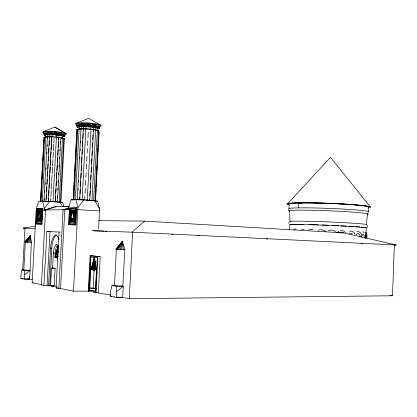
<?xml version="1.0" encoding="UTF-8"?>
<svg xmlns="http://www.w3.org/2000/svg" width="417" height="417" viewBox="0 0 417 417"><rect width="100%" height="100%" fill="white"/><g stroke="black" fill="none" stroke-linecap="round" stroke-linejoin="round"><path stroke-width="0.63" d="M365.688 238.19L365.714 237.148A3.836 0.422 -87.9 0 0 365.704 236.22M121.092 297.107L129.275 298.713L392.501 295.773L394.393 244.904M366.017 232.967L366.22 227.776A38.291 0.943 2.4 0 0 365.12 227.484M289.622 229.725L289.836 224.627M298.551 207.854L298.76 202.985M98.349 292.645L100.205 256.57L90.124 255.704L88.284 291.129L110.969 295.121M114.811 285.4A5.671 0.386 2 0 0 116.515 285.874A5.671 0.386 2 0 0 122.801 286.145L123.239 286.224L122.676 297.42L116.442 297.483L110.474 296.289L110.771 290.461L112.011 285.364L114.607 285.285M114.534 285.489L116.369 249.277L116.64 249.262M116.442 297.483L116.744 291.566L116.015 286.052L112.011 285.364M122.801 286.145L124.839 249.752L122.431 241.412L115.916 249.262L116.974 249.361M129.275 298.713L132.59 232.217M68.331 209.704L68.43 207.812L71.192 199.722L83.874 199.8L97.51 201.098L99.621 209.042L98.574 229.053M68.555 224.68L69.436 208.062L76.275 207.901L76.811 207.937L75.92 224.867L68.555 224.68L75.92 224.867M69.008 223.694L69.785 209.042L76.259 208.948L75.805 208.922L75.024 223.814L75.477 223.84L69.008 223.694L69.457 223.72L70.233 209.073M69.54 223.726L70.311 209.079L69.785 209.042M70.254 218.002L69.853 222.496L70.499 210.272L75.685 210.199L75.618 211.44M70.426 214.786L70.661 210.283L75.685 210.199M70.681 216.069L70.165 221.547L70.713 211.21L75.076 211.153L74.523 221.615L70.165 221.547L70.833 211.216M70.781 214.223L70.786 211.758L74.69 211.716L74.2 221.041L70.301 220.984M73.246 199.852L73.642 199.837L73.246 199.852L76.947 129.796L77.348 129.703M78.333 129.369L77.009 129.447L73.293 199.743L74.283 199.743M74.002 199.92L77.739 129.161L79.392 129.134M75.727 199.707L75.368 199.649L79.094 128.952L82.858 128.858M74.398 221.604L74.951 211.148L74.57 211.706L74.075 221.031L74.523 221.615M79.094 128.952C79.819 128.832 78.928 125.178 81.456 126.539M75.519 210.189L74.867 222.584L75.456 214.536M75.383 224.836L76.275 207.901M77.291 199.686L80.987 128.843M81.388 128.999L81.367 126.434L83.536 126.476M78.13 189.996L78.198 188.698M78.537 182.208L78.61 180.91M79.803 158.199L79.871 156.901M80.21 150.412L80.283 149.114M80.622 142.624L80.69 141.327M75.957 199.503L77.953 207.583L73.486 291.191L88.894 291.123M79.85 197.178L79.715 199.779L83.28 128.837L85.073 128.853M80.022 193.931L80.257 189.381M80.429 186.128L80.705 180.931M80.841 178.33L81.112 173.133M81.247 170.532L81.523 165.335M81.659 162.734L81.93 157.537M82.102 154.285L82.342 149.739M82.514 146.487L82.785 141.29M82.92 138.689L83.197 133.492M83.332 130.891L83.4 129.593M83.483 128.947L83.582 126.429L85.944 126.523M80.559 199.738L82.139 199.868L85.819 128.942L86.564 128.895M85.996 127.143L85.897 128.994L86.298 128.905M88.618 124.219C89.264 122.483 92.678 124.746 88.644 123.745M84.714 199.998L84.917 196.094M85.058 193.493L85.329 188.296M85.495 185.044L85.735 180.493M85.907 177.246L86.142 172.695M86.345 168.796L86.585 164.246M86.757 160.993L86.991 156.443M87.163 153.195L87.398 148.645M87.57 145.392L87.81 140.842M87.977 137.589L88.248 132.392M91.104 129.348L90.817 129.416L91.01 126.867L87.867 126.825M87.268 200.155L91.015 129.343L90.327 129.187M92.527 124.683L92.553 124.209L94.414 124.469M89.613 200.327L89.681 199.029M89.853 195.792L90.088 191.257M90.291 187.369L90.489 183.48M90.692 179.591L90.932 175.057M91.099 171.814L91.333 167.28M91.537 163.391L91.771 158.856M91.943 155.619L92.178 151.084M92.381 147.196L92.584 143.307M92.782 139.419L93.022 134.884M93.189 131.642L93.424 127.195L90.843 126.992M89.473 200.332L89.759 200.322L93.491 129.624L91.203 129.369M95.342 130.031L95.524 127.534L92.449 127.289M91.954 200.499L95.67 129.974L94.534 129.755M90.557 256.914L97.307 257.633L95.566 291.374L88.837 290.065L90.557 256.914L90.916 256.924L89.202 290.065L95.936 291.374M97.072 130.365L97.171 127.868L94.852 127.633M93.559 200.686L97.406 130.359L95.566 130.083M94.821 258.53L94.654 261.084L94.956 261.12L96.056 269.742L96.52 269.82L95.529 289.096L89.817 288.017L90.797 269.028L93.246 269.116L93.226 269.507L94.659 269.627L94.357 269.585L94.331 270.044L93.387 269.997L93.512 266.817L94.117 266.901L94.273 263.914L92.673 263.852L92.22 266.797L95.712 266.958L95.639 268.454L91.542 268.209L91.495 269.111L95.326 269.241M94.946 200.832L98.574 130.756L97.343 130.516L97.687 130.516M91.839 268.251L91.917 266.76L93.168 266.849L93.325 263.862L95.524 264.003L95.451 265.493L94.841 265.421L94.685 268.402L95.978 268.423M95.373 201.077L95.608 196.527M95.707 194.572L96.014 188.719M96.113 186.769L96.416 180.915M96.551 178.314L96.853 172.461M96.953 170.506L97.26 164.652M97.359 162.703L97.661 156.849M97.797 154.248L98.099 148.395M98.198 146.44L98.506 140.586M98.605 138.637L98.944 132.132M95.493 200.973L99.11 131.141L98.224 130.902M92.141 269.121L92.188 268.22L91.542 268.209M92.564 266.771L92.438 269.163L91.959 269.095M95.264 262.533L93.054 262.397L92.975 263.888L92.673 263.852M92.298 265.306L93.893 265.368L93.736 268.35L93.132 268.267L93.064 269.564L92.788 269.132M95.034 261L93.434 260.938L93.356 262.434L93.054 262.397M94.768 259.525L93.815 259.478L93.736 260.974L93.434 260.938M94.195 265.405L93.549 265.394L93.705 262.408L94.956 262.496M93.929 263.94L94.08 260.953L94.69 261.021M95.071 259.562L94.122 259.51L94.378 258.045M93.689 270.039L93.731 269.179L95.931 269.325L95.019 269.2L94.998 269.596L94.357 269.585M93.851 269.955L93.804 270.831L94.628 270.868L94.68 269.231M94.477 258.55L94.424 259.546L94.727 259.582M94.013 269.617L94.08 268.319L94.685 268.402M94.31 262.481L94.466 259.494M93.987 270.857L94.054 269.544M95.717 288.491L93.163 288.011L94.044 270.972M95.79 265.467L94.497 265.447L94.654 262.46M94.336 269.262L94.461 266.87L95.712 266.958M94.508 269.705L94.628 270.868M95.185 262.658L94.878 262.621L94.956 261.12M95.008 261.501L94.878 263.987L94.273 263.914M95.274 261.6L95.488 268.757L96.103 268.84M94.982 269.273L95.029 268.371M95.066 266.948L95.222 263.966M95.41 266.922L95.285 269.314L94.378 269.189M95.795 268.798L95.874 267.292L95.566 267.25M96.035 289.424L96.103 288.126M96.473 280.995L96.541 279.698M96.874 273.208L96.937 271.91M97.307 264.779L97.375 263.481M96.019 292.656L97.88 256.507L90.124 255.704M29.56 276.012L29.393 279.103A4.514 0.276 1.6 0 1 23.581 278.775M24.202 269.893L21.908 269.908L21.1 273.891L20.85 278.41L24.436 279.124L29.654 279.155L31.411 242.246M36.258 210.304L36.352 208.583L38.687 201.229L49.764 201.317L62.805 202.474L63.801 206.691M35.914 223.929L36.738 208.823L42.378 208.693L42.878 208.724L42.044 224.085L35.914 223.929L42.044 224.085M37.019 209.715L37.509 209.746L36.785 223.059L36.295 223.032L37.019 209.715L42.482 209.647M36.712 223.053L37.436 209.741M37.311 219.483L37.024 221.943L37.634 210.835L41.924 210.773L37.634 210.835M37.483 216.397L37.785 210.846M41.398 211.643L37.791 211.685L37.275 221.078L40.882 221.135L41.398 211.643L37.905 211.69L37.389 221.083M37.739 216.058L37.379 220.567L40.605 220.614L41.069 212.149L37.832 212.18L37.905 211.69M37.843 214.124L37.832 212.18M40.532 201.249L44.014 137.271L44.869 137.193M40.59 201.343L42.727 162.046M42.8 160.759L43.149 154.316M43.217 153.023L43.571 146.581M43.639 145.293L43.988 138.851M41.095 201.197L44.583 137.031L45.761 136.995M40.767 221.13L41.283 211.633L40.949 212.144L40.491 220.609L40.882 221.135M41.773 210.762L41.314 222.021L37.024 221.943M42.294 201.182L45.74 136.859L47.173 136.849M41.544 224.059L42.378 208.693M41.924 219.941L41.997 218.654M42.31 212.863L42.414 210.934M43.952 201.208L47.402 136.776L48.205 136.745M47.689 136.865L47.804 134.545L51.213 134.832M44.348 199.946L44.416 198.648M44.77 192.148L44.838 190.845M45.192 184.35L45.26 183.047M46 169.401L46.073 168.103M46.85 153.805L46.918 152.502M47.272 146.002L47.34 144.704M47.694 138.204L47.762 136.906L47.402 136.776M42.628 201.046L44.228 208.396L44.134 210.158L54.575 206.827L56.477 206.775M45.964 201.255L49.456 136.776L51.588 136.87M46.24 199.357L46.485 194.848M46.657 191.627L46.902 187.118M47.079 183.897L47.324 179.383M47.496 176.167L47.741 171.653M47.913 168.432L48.158 163.923M48.336 160.701L48.575 156.193M48.753 152.971L48.998 148.462M49.17 145.241L49.414 140.732M49.67 136.87L49.785 134.545L52.13 134.759M48.497 198.148L48.32 201.375L51.76 136.87L53.287 136.885M48.633 195.573L48.914 190.413M49.018 188.479L49.331 182.677M49.472 180.102L49.748 174.947M49.852 173.013L50.165 167.212M50.306 164.632L50.587 159.476M50.692 157.543L51.004 151.741M51.109 149.807L51.421 144.006M51.526 142.072L51.698 138.845M51.922 136.395L52.01 134.712M56.597 286.14L43.947 285.457L46.86 231.487L59.694 232.066M50.639 201.5L50.848 198.268M50.921 196.98L51.265 190.533M51.338 189.245L51.682 182.802M51.755 181.515L52.099 175.067M52.172 173.78L52.516 167.337M52.589 166.044L52.933 159.602M53.006 158.314L53.35 151.871M53.423 150.579L53.767 144.136M53.84 142.849L54.08 138.34M54.419 132.554C54.877 131.042 58.234 132.945 54.476 132.153M47.079 285.463L49.983 231.628L46.86 231.487M56.415 137.292L56.535 135.051M52.995 201.64L56.415 137.219M48.57 285.765L50.598 248.079A13.912 5.411 -87.3 0 1 55.232 235.089L56.467 235.157A13.85 5.364 -87.3 0 1 59.037 240.015M49.79 285.765L51.812 248.115A13.897 5.421 -87.3 0 1 56.451 235.141M58.057 132.95C59.673 131.496 60.606 133.633 58.078 132.517M58.583 136.437L58.755 135.212L56.003 135.098M50.587 285.932L51.546 268.068L55.117 268.261L54.158 286.14M55.268 201.135L55.544 195.943M55.685 193.347L55.93 188.807M56.102 185.56L56.347 181.02M56.488 178.419L56.801 172.581M56.905 170.631L57.181 165.44M57.322 162.844L57.603 157.652M57.739 155.056L58.02 149.865M58.161 147.269L58.437 142.077M58.578 139.481L58.682 137.532L59.402 137.516M56.571 201.838L55.232 201.786L58.839 137.469L58.099 137.329M52.573 268.225L53.386 253.02A9.492 3.706 -87.5 0 1 56.576 244.185L56.603 244.185A9.44 3.664 -87.5 0 1 58.609 248.793M57.322 198.059L57.426 196.12M57.739 190.293L57.843 188.348M58.156 182.521L58.26 180.582M58.573 174.754L58.677 172.81M59.021 166.336L59.094 165.043M59.438 158.564L59.506 157.272M59.855 150.798L59.923 149.505M60.272 143.026L60.34 141.733M56.863 201.859L57.463 201.932L60.898 137.772L59.516 137.558M57.447 245.118A9.476 3.717 -87.5 0 0 55.19 253.067L54.945 257.581L57.786 257.706L57.4 257.659L57.358 258.483L57.744 258.53M55.18 257.607L55.242 256.445L58.234 256.591L56.373 256.476L56.311 257.633M58.338 254.683L55.727 254.578L55.623 256.491L55.242 256.445M62.566 138.209C61.419 138.559 63.452 134.639 60.679 135.619M57.734 252.785L56.212 252.712L56.107 254.625L55.727 254.578M59.146 202.089L62.571 138.1L61.132 137.876M56.696 257.68L56.858 254.61L57.629 254.698L57.833 250.872L58.218 250.909L56.696 250.836L56.597 252.754L56.212 252.712M58.708 249.032L57.186 248.959L57.082 250.878L56.696 250.836M57.139 256.564L57.348 252.744L58.119 252.822L58.187 251.55M58.813 247.119L57.676 247.078L57.572 248.996L57.186 248.959M59.74 202.162L60.329 202.235L63.738 138.439L61.977 138.183L62.571 138.1M58.13 245.842L58.062 247.114L57.676 247.078M73.486 291.191L60.564 288.533L56.092 287.97L59.084 232.034M60.934 202.448L64.338 138.762L63.139 138.548L63.738 138.439M58.818 288.533L63.092 209.657L68.555 207.89M60.564 288.533L64.823 209.767L68.451 208.594M22.69 269.992L24.994 228.198M29.868 270.445L23.8 270.06L25.348 241.938L30.186 235.824L31.536 242.256L30.259 242.199M24.436 279.124L24.686 274.553L24.316 270.32L21.908 269.908M41.903 284.691L32.135 282.684L36.143 210.304L42.127 210.194M68.899 206.269L56.107 206.629L45.562 209.991L41.445 284.941L43.947 285.457M367.559 213.572L366.34 224.627A38.286 1.105 2.4 0 0 346.61 222.814A38.286 1.105 2.4 0 0 306.98 221.224M368.92 213.207L368.936 212.769M365.944 235.741L366.329 233.645L365.949 234.125M57.968 245.947L54.945 257.581L57.708 257.643M94.247 257.831L91.495 269.111M288.46 209.516L288.387 210.152M362.373 235.579L362.67 234.682M25.755 241.923L24.989 241.923L30.186 235.824L26.719 242.042L27.798 242.095L30.186 235.824L30.29 242.209L29.018 242.152L30.186 235.824L24.989 241.923L26.151 242.001M29.612 236.934L30.186 235.824L25.265 241.954L27.949 242.1M121.79 242.532L122.431 241.412L123.328 249.7L121.728 249.632L122.431 241.412L116.035 249.298M29.169 237.346L30.186 235.824L25.854 241.996M120.956 243.502L122.431 241.412L120.148 249.559L121.748 249.627M77.953 207.583L83.874 199.8M44.228 208.396L49.764 201.317M119.325 245.326L115.916 249.262M120.101 244.352L122.431 241.412L118.694 249.486L120.284 249.559M287.297 204.09L330.483 157.345L370.551 207.134M47.689 131.975L49.112 131.975M289.335 221.849L288.726 223.46M47.647 136.823L47.971 136.75M366.882 227.593L367.533 226.322L366.986 225.003M49.628 136.828L50.467 136.75M54.382 133.466L53.501 133.586M51.849 136.917L52.417 136.839M361.857 237.336C362.18 234.589 360.09 230.721 356.889 231.664M55.336 136.99L53.986 136.964M58.839 137.469L58.562 137.558M92.298 230.7L131.934 232.175L144.636 221.125L343.671 232.879L396.15 244.982L394.206 244.899M60.621 137.818L60.324 137.657M64.056 136.562L63.259 136.328M116.744 291.566L123.239 286.224L116.015 286.052M64.296 138.798L63.989 138.84M77.406 129.484L78.052 129.385M79.418 129.009L80.377 128.916M81.237 128.9L81.899 128.801M86.027 126.528L89.415 126.961M83.452 128.9L84.75 128.822M24.686 274.553L30.128 270.492L24.316 270.32M337.932 231.883L338.75 231.273M93.424 127.195L93.064 127.388M95.524 127.534L94.909 127.649M93.491 129.624L93.147 129.734M293.985 229.751L294.986 229.095L296.299 228.928M95.67 129.974L95.248 130.068L95.842 130.068M98.266 128.347L96.827 128.019M98.574 130.756L98.151 130.849M98.657 131.157L98.157 130.928M349.258 233.609L350.713 233.192L352.12 233.775M308.439 230.028L311.343 229.282L312.88 229.585M76.462 123.213L88.67 118.287L100.507 125.1M43.368 131.636L54.799 127.07L66.251 133.748M340.152 230.737L343.233 230.846L345.823 232.587M318.145 230.346C320.537 229.095 323.623 229.637 325.458 231.612M328.513 230.768C330.942 229.532 334.053 230.085 335.914 232.076M42.242 201.171L43.733 201.202M43.905 201.192L45.083 201.208M48.278 201.359L51.036 201.541M48.32 134.9L47.767 134.582M92.553 124.209L93.116 124.475M54.309 134.806L56.837 135.212M75.368 199.649L75.769 199.628M54.189 137.052L54.486 137.011M60.627 135.608L58.641 135.317M88.461 129.15L89.076 129.088M56.3 137.318L56.806 137.214M77.254 199.67L77.937 199.66M98.647 128.754L98.282 128.488M79.553 199.738L80.241 199.727M63.248 138.491L62.56 138.23M87.21 200.165L86.715 200.056M89.759 200.322L89.207 200.228M349.352 231.216C351.776 230.518 354.268 232.149 355.133 234.401M25.374 228.219L23.425 228.125L35.612 226.092M301.387 229.22L304.108 229.308M94.904 124.865L96.087 124.891M77.859 127.284L77.473 127.378L77.817 127.529M96.906 126.559L96.598 126.554L97.276 126.455L96.41 126.21M90.989 129.39L93.351 129.525M93.1 129.729L93.783 129.671M44.39 137.485L44.061 137.563L44.421 137.693M63.181 136.281L63.52 136.208L62.388 135.978M56.53 137.266L57.051 137.209M58.521 137.558L59.115 137.511M63.973 139.127L64.322 139.054L63.983 138.924M52.302 268.095L52.036 268.115L54.372 268.167M50.712 201.479L52.172 201.526M95.649 201.171L97.51 201.098M78.704 125.189L79.6 125.204M62.237 206.613L69.295 206.42M93.314 129.708L94.101 129.677M95.248 130.068L95.529 130.062M45.677 133.414L45.119 133.503L45.474 133.633M58.531 133.998L57.723 133.982M42.878 208.724L36.738 208.823M76.811 207.937L69.436 208.062M44.932 137.219L44.421 137.344M45.562 209.991L71.145 209.647M42.628 210.184L45.99 210.121M76.561 209.548L99.522 210.945M71.443 211.21L75.076 211.153M110.474 296.289L111.709 296.279M88.837 290.065L89.202 290.065M89.342 290.164L89.702 290.159M95.05 291.274L95.415 291.269M56.092 287.97L58.026 287.97M89.817 288.017L93.163 288.011M86.908 200.16L88.899 200.202M89.4 200.327L90.765 200.363M89.113 284.686L89.478 284.686M32.135 282.684L33.433 282.684M20.85 278.41L22.789 278.426M98.704 220.629L144.636 221.125M92.767 269.523L93.872 269.518M96.238 269.768L94.268 257.279L91.187 269.085L90.797 269.028M306.995 221.224L293.604 221.114A38.286 1.105 2.4 0 0 289.971 221.531L289.669 210.611M69.853 222.496L75.029 222.589M95.337 265.702L95.988 265.718M86.507 128.837L89.77 129.061M79.068 129.114L78.141 129.254M36.295 223.032L41.752 223.158M94.878 262.621L95.529 262.632M45.328 134.993L44.53 135.035L45.37 135.285L44.577 135.327L44.89 135.489M60.204 135.629L59.339 135.582M47.981 136.687L48.481 136.75M82.79 199.837L82.139 199.868M46.876 136.833L46.089 136.948M56.947 137.245L57.337 137.219M60.559 137.855L61.08 137.85M93.903 257.268L94.388 257.284M336.514 232.691L343.671 232.879M97.88 256.507L100.205 256.57M53.386 253.02L55.19 253.067M50.598 248.079L51.812 248.115M123.234 249.684L124.839 249.752M91.87 200.514L93.762 200.666M57.358 201.953L58.797 202.037M23.425 228.125L35.122 228.563M93.757 230.768L103.88 231.143M105.485 231.258L106.762 231.305M361.112 243.523L362.409 243.575M27.798 242.095L29.075 242.152M131.934 232.175L396.15 244.982M171.752 234.417L173.05 234.479M197.705 235.662L199.003 235.725M266.479 238.946L267.777 239.04M83.108 199.852L84.562 199.957M85.725 199.998L86.402 200.035M78.255 199.67L79.913 199.8M76.363 199.644L77.353 199.707M46.834 201.26L48.445 201.39M53.876 201.64L54.497 201.677M41.674 223.158L41.252 223.131L41.987 209.615L42.409 209.642M86.83 128.843L88.076 128.989M89.384 129.098L90.103 129.098M81.987 128.744L83.598 128.999L83.28 128.837M93.888 129.708L94.44 129.697M52.636 136.792L53.809 136.964M48.268 136.698L49.081 136.792M57.228 137.25L57.958 137.261M59.219 137.542L60.309 137.6M45.448 136.953L46.058 137.011L45.755 136.969M60.835 137.86L61.695 137.897M91.98 125.434L92.923 125.522A11.045 1.564 4.2 0 0 91.829 125.329M118.944 249.486L117.474 249.413L122.431 241.412L116.567 249.345L117.813 249.418M93.716 200.707L94.805 200.796M52.464 201.547L53.074 201.62M54.783 201.698L55.388 201.771M60.35 202.287L60.783 202.328M298.635 202.975L301.991 203.267M55.299 137.031L56.373 137.141M50.639 136.719L51.76 136.87M57.525 137.266L58.489 137.339M48.581 136.713L49.602 136.87M46.913 136.802L47.762 136.906L47.225 136.828M63.165 138.533L63.473 138.559M91.412 200.405L92.011 200.488M57.718 133.685L58.531 133.789M61.617 134.337L60.7 134.128M46.475 134.8L45.213 134.92M94.211 129.723L94.774 129.729M95.889 130.099L97.046 130.318M80.429 128.874L81.325 129.004M79.068 129.082L79.402 129.114M87.403 124.975L88.279 125.095M94.414 125.798L95.279 125.918M79.845 126.705L78.422 126.674L79.131 126.987L77.687 127.133M93.815 259.478L94.122 259.51M389.911 295.471L392.501 295.773M55.597 137.057L56.493 137.183M93.893 265.368L94.497 265.447M93.549 265.394L92.944 265.316L92.788 268.298L92.188 268.22M53.485 133.294L54.387 133.544M91.917 266.76L92.22 266.797M90.03 129.145L90.416 129.14M84.959 128.796L85.37 128.895M92.605 269.106L93.387 269.215M94.028 270.002L94.331 270.044M71.192 199.722L72.412 199.925M63.415 138.58L63.827 138.663M49.18 136.776L49.816 136.912M61.706 137.938L62.269 138.105M365.501 232.165L366.621 233.181L366.877 236.939L366.746 234.599M363.071 231.878L364.302 232.451M94.826 129.796L95.399 129.989M97.635 130.557L98.198 130.745M85.271 128.837L85.626 128.942M82.973 128.837L83.629 128.994M82.962 123.635L81.185 123.646M27.527 278.738L32.099 279.635M44.379 137.401L44.014 137.271M46.105 136.99L45.74 136.859M46.516 134.795C45.813 134.097 50.321 135.327 49.79 134.623M52.459 131.97L50.806 131.975M60.528 133.242L60.251 133.138L62.117 133.242M77.364 129.598L77.046 129.494M77.307 129.948L76.947 129.796M78.094 129.312L77.739 129.161M79.887 126.695L79.543 126.544M85.532 128.884L85.813 128.994M90.583 129.234L90.911 129.379M84.802 123.63L84.521 123.5L86.58 123.62M365.474 236.528L365.719 238.102M49.79 136.912L49.456 136.776M54.231 134.8L52.052 134.754M361.852 236.356L361.8 236.335A1.079 0.266 8 0 0 361.294 236.21M54.825 127.07L65.474 133.299M366.819 236.825L366.84 238.263M59.897 202.037L62.534 206.42M94.695 200.603L99.621 209.042M366.35 233.056L366.611 233.796M365.276 234.151L365.568 235.428M94.576 258.561L94.883 260.604M365.553 235.303L365.667 236.627A1.069 0.281 4.1 0 0 365.474 236.559M364.276 238.024L364.265 236.96A3.883 1.444 -88.1 0 0 362.613 234.083M44.04 134.024A10.477 1.324 4.4 0 1 54.299 133.263A10.477 1.324 4.4 0 1 64.724 135.561M43.722 134.003A10.8 1.366 4.4 0 1 55.69 133.341A10.8 1.366 4.4 0 1 64.296 135.879M44.291 135.369A10.159 1.267 4.4 0 1 54.231 134.649A10.159 1.267 4.4 0 1 64.333 136.854M44.322 134.743A10.159 1.277 4.4 0 1 54.262 134.019A10.159 1.277 4.4 0 1 64.369 136.234M44.004 134.722A10.477 1.314 4.4 0 1 55.612 134.086A10.477 1.314 4.4 0 1 63.968 136.536M43.785 132.872A10.8 1.381 4.4 0 1 54.356 132.08A10.8 1.381 4.4 0 1 65.099 134.467M43.561 132.83A11.931 1.532 4.4 0 1 54.351 131.491A11.931 1.532 4.4 0 1 65.406 134.467M44.358 134.039A10.159 1.282 4.4 0 1 44.306 133.701M44.947 133.419A10.159 1.282 4.4 0 1 45.745 133.278M53.527 133.252A10.159 1.282 4.4 0 1 54.606 133.331M60.569 134.05A10.159 1.282 4.4 0 1 61.878 134.3M76.634 124.647A11.749 1.684 4.2 0 1 88.722 123.656A11.749 1.684 4.2 0 1 99.799 126.455M76.874 126.679A11.4 1.605 4.2 0 1 90.072 125.871A11.4 1.605 4.2 0 1 98.448 128.754M76.916 125.908A11.4 1.616 4.2 0 1 88.644 124.964A11.4 1.616 4.2 0 1 99.397 127.654M76.566 125.887A11.749 1.663 4.2 0 1 88.654 124.912A11.749 1.663 4.2 0 1 99.736 127.691M77.265 125.929A11.045 1.564 4.2 0 1 77.333 125.522M78.584 125.095A11.045 1.564 4.2 0 1 79.673 124.944M87.21 124.918A11.045 1.564 4.2 0 1 88.383 124.996M96.395 126.09A11.045 1.564 4.2 0 1 97.297 126.32M77.223 126.7A11.05 1.553 4.2 0 1 88.592 125.793A11.05 1.553 4.2 0 1 99.017 128.389M76.243 124.636A12.974 1.866 4.2 0 1 88.769 122.994A12.974 1.866 4.2 0 1 99.981 126.492M77.87 127.826A11.05 1.543 4.2 0 1 87.117 126.393A11.05 1.543 4.2 0 1 98.98 129.067M38.692 213.942A2.815 1.037 -86.4 0 1 40.022 214.755A2.815 1.037 -86.4 0 1 39.636 218.524A2.815 1.037 -86.4 0 1 38.239 218.352M38.103 217.773A2.815 1.037 -86.4 0 1 38.119 215.646M38.26 214.969A2.815 1.037 -86.4 0 1 38.453 214.385M71.171 215.568A3.101 1.256 -86.4 0 1 73.116 213.686A3.101 1.256 -86.4 0 1 73.121 218.555A3.101 1.256 -86.4 0 1 71.171 217.909M71.083 217.163A3.101 1.256 -86.4 0 1 71.083 216.366M70.728 216.371A4.191 1.699 -86.4 0 1 72.949 212.253A4.191 1.699 -86.4 0 1 73.955 217.81A4.191 1.699 -86.4 0 1 71.38 219.983M71.067 219.316A4.191 1.699 -86.4 0 1 70.728 217.445M122.238 297.331A5.676 0.474 1.9 0 1 116.536 297.118M114.566 296.873A5.676 0.474 1.9 0 1 114.081 296.737M289.836 224.763A38.291 0.938 2.4 0 1 326.938 225.31A38.291 0.938 2.4 0 1 366.22 227.917M290.352 224.403A38.291 0.943 2.4 0 1 303.388 224.393M309.216 224.539A38.291 0.943 2.4 0 1 318.129 224.826M322.002 224.966A38.291 0.943 2.4 0 1 329.055 225.248M332.161 225.383A38.291 0.943 2.4 0 1 338.312 225.675M340.83 225.8A38.291 0.943 2.4 0 1 346.24 226.087M348.873 226.233A38.291 0.943 2.4 0 1 353.376 226.509M355.117 226.624A38.291 0.943 2.4 0 1 359.741 226.957M361.362 227.088A38.291 0.943 2.4 0 1 364.161 227.359M365.313 233.202A5.025 0.553 -87.9 0 1 365.464 233.056M356.254 234.667A3.925 2.387 -88.4 0 1 360.173 236.668M288.731 204.559A41.736 2.194 2.2 0 1 329.201 203.303A41.736 2.194 2.2 0 1 368.81 207.63M289.612 211.33A39.839 1.715 2.3 0 1 328.408 210.778A39.839 1.715 2.3 0 1 367.549 214.38M289.007 204.153A39.985 2.101 2.2 0 1 327.788 203.35A39.985 2.101 2.2 0 1 368.779 207.067M368.612 207.061L368.43 211.82A39.834 1.84 2.2 0 0 327.585 208.349A39.834 1.84 2.2 0 0 288.965 208.834L289.163 204.158A39.824 2.095 2.2 0 1 327.788 203.36A39.824 2.095 2.2 0 1 368.612 207.061M53.673 286.062L51.072 286.01L53.673 286.062M60.939 202.36L60.59 202.396L60.939 202.36M40.016 219.05A3.805 1.402 -86.4 0 0 39.719 212.701A3.805 1.402 -86.4 0 0 37.754 217.372A3.805 1.402 -86.4 0 0 40.016 219.05M39.938 219.045A3.805 1.402 -86.4 0 0 39.646 212.696A3.805 1.402 -86.4 0 0 37.676 217.366A3.805 1.402 -86.4 0 0 39.938 219.045M39.558 218.341A2.815 1.037 -86.4 0 0 39.344 213.645A2.815 1.037 -86.4 0 0 37.89 217.095A2.815 1.037 -86.4 0 0 39.558 218.341M72.959 218.534A3.101 1.256 -86.4 0 0 72.662 213.363A3.101 1.256 -86.4 0 0 70.921 217.168A3.101 1.256 -86.4 0 0 72.959 218.534M73.402 219.311A4.191 1.699 -86.4 0 0 72.996 212.321A4.191 1.699 -86.4 0 0 70.645 217.465A4.191 1.699 -86.4 0 0 73.402 219.311"/></g></svg>
